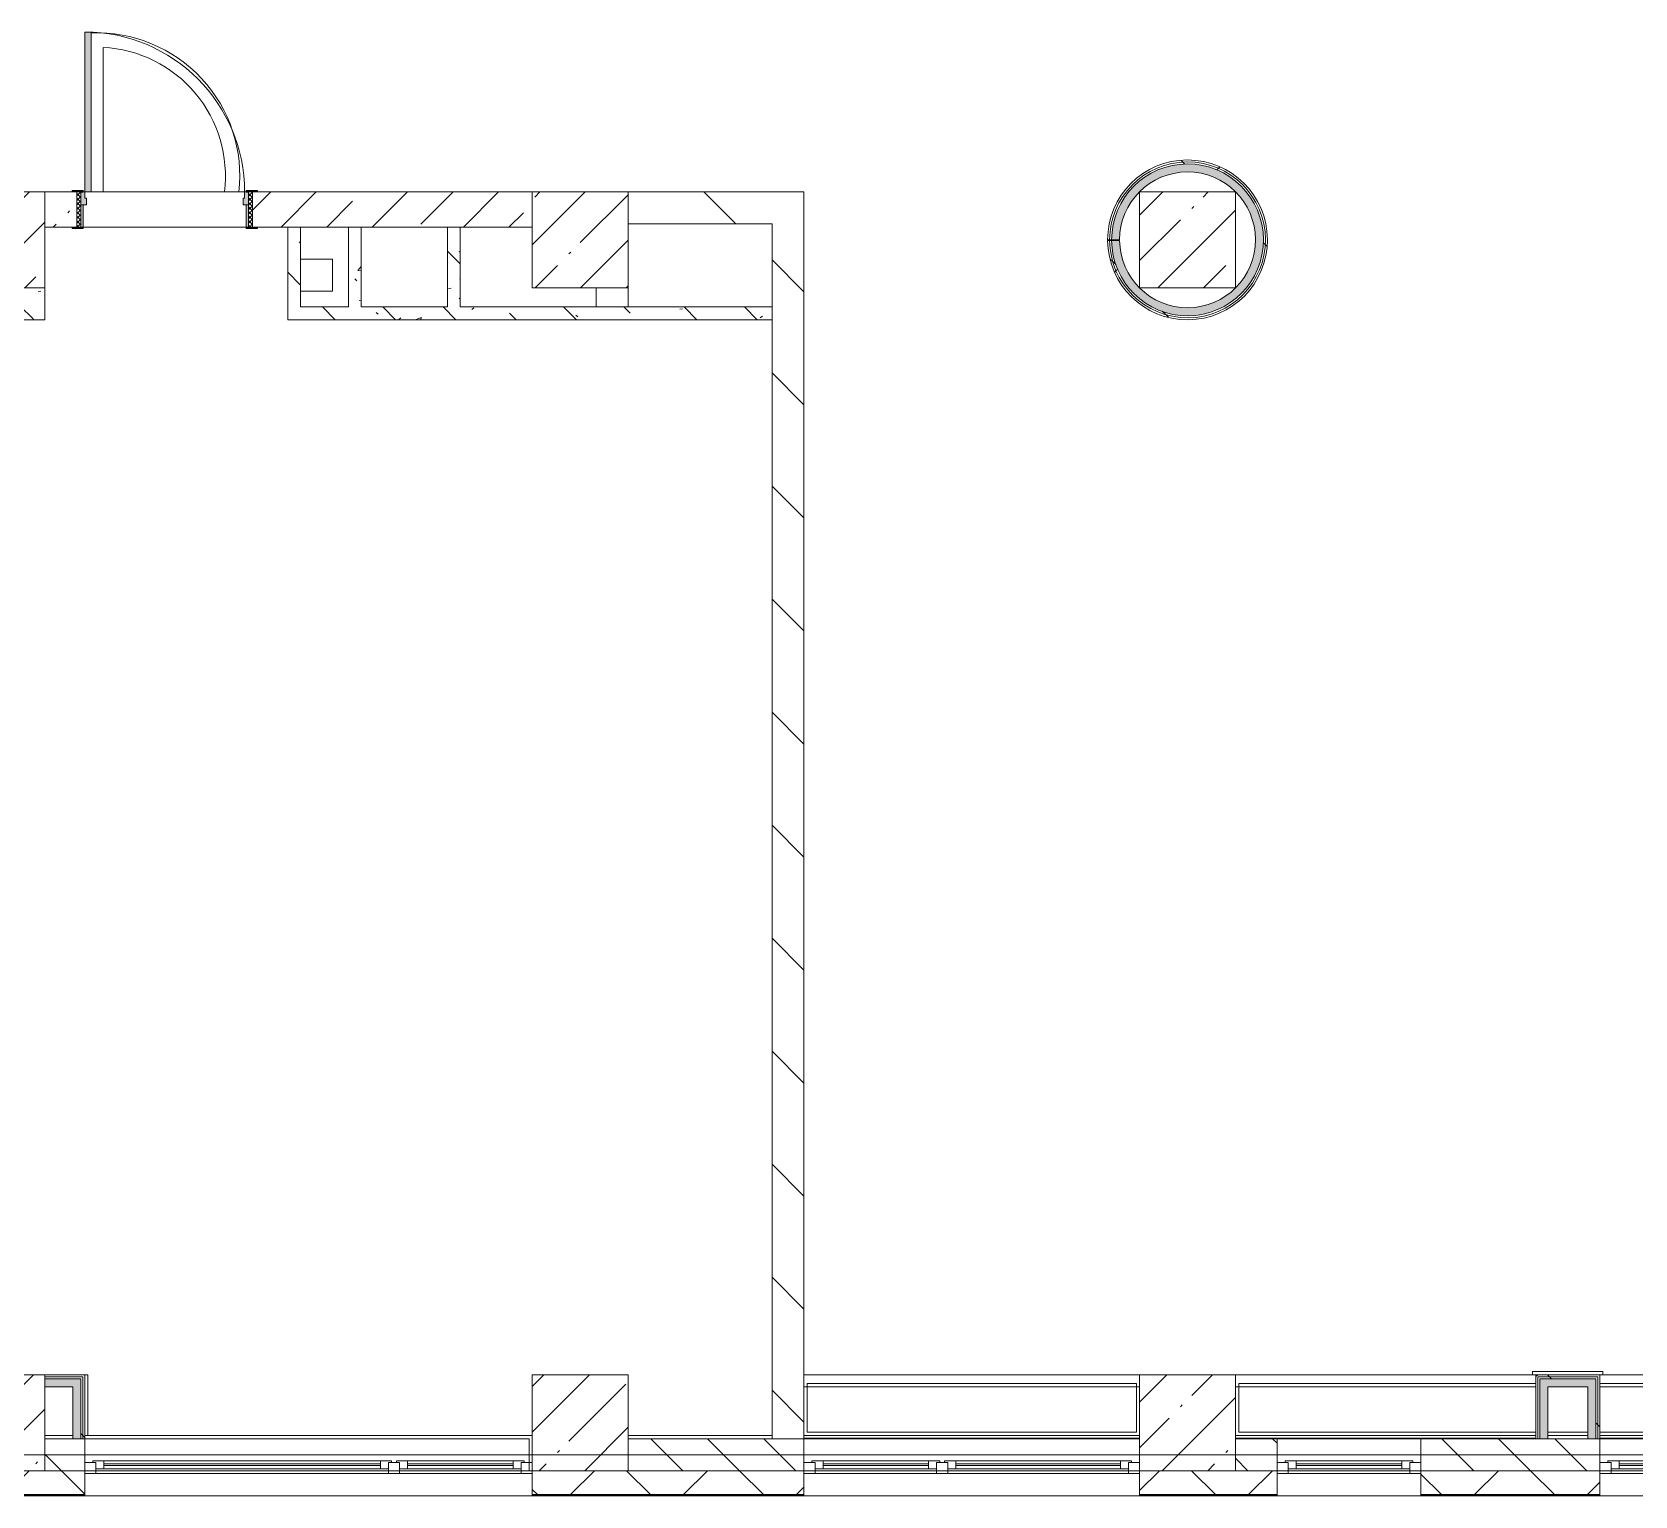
# Model space of a CAD drawing. Header units: millimetres. Extents: x 35098 to 231722, y -8553 to 29000.
# Drawn here: x 130792 to 140822, y -258 to 8900 of the extents above; entities that cross this region are included whole.
import ezdxf

# ---------------------------------------------------------------- set-up
doc = ezdxf.new("R2010")
doc.units = ezdxf.units.MM
for name, color, linetype, lineweight, true_color in [('A-DOOR-2', 7, 'Continuous', 5, 0xaaaaaa), ('A-DOOR-3', 7, 'Continuous', 5, 0xe2e2e2), ('A-DOOR-FRAM-1', 7, 'Continuous', 5, 0xe2e2e2), ('A-DOOR-FRAM-2', 7, 'Continuous', 5, 0xaaaaaa), ('A-FLOR-1', 7, 'Continuous', 5, 0xaaaaaa), ('I-WALL-1', 7, 'Continuous', 5, 0xe7e7e7), ('I-WALL-5', 7, 'Continuous', 5, 0x787878)]:
    doc.layers.add(name, color=color, linetype=linetype, lineweight=lineweight, true_color=true_color)
for name, color, linetype, lineweight in [('A-GLAZ-2', 7, 'Continuous', 5), ('A-WALL', 7, 'Continuous', 9), ('A-WALL-4', 7, 'Continuous', 5), ('I-WALL-3', 7, 'Continuous', 5), ('S-COLS-1', 7, 'Continuous', 5), ('Оси', 7, 'Continuous', 9)]:
    doc.layers.add(name, color=color, linetype=linetype, lineweight=lineweight)
pattern_1 = [(135, (104712.3, 0), (-353.553, -353.553), [])]
pattern_2 = [(135, (104712.32, 0), (-176.7767, -176.7767), [])]
pattern_3 = [(135, (104712.3, 0), (-377.171, -377.171), [533.4, -88.9, 17.78, -88.9]), (135, (104712.3, 376.94), (-377.171, -377.171), []), (50, (104712.3, 0), (637.6445, -55.787), [66.675, -733.425]), (355, (104712.3, 0), (-123.35, 668.699), [53.34, -586.74]), (100.451, (104765.45, -4.65), (514.299, 612.908), [56.665, -623.315]), (46.184, (104712.3, 177.8), (948.776, -147.15), [100.012, -1100.137]), (96.636, (104791.4, 165.5), (830.91, 865.997), [84.998, -934.973]), (351.184, (104712.3, 177.8), (830.918, 865.988), [80.01, -880.11]), (21, (104801.2, 133.35), (530.651, -357.928), [66.675, -733.425]), (326, (104801.2, 133.35), (216.308, 644.658), [53.34, -586.74]), (71.451, (104845.44, 103.5), (746.96, 286.724), [56.665, -623.315]), (37.5, (104712.32, 0), (10.8105, 295.9426), [16.764, -562.864, 16.764, -578.866, -588.962]), (37.5, (104712.32, 0), (10.8105, 295.9426), [-1175.258, 16.764, -572.198]), (7.5, (104712.3, 0), (233.869, 350.6318), [16.764, -322.834, 16.764, -549.529, -224.472]), (7.5, (104712.3, 0), (233.869, 350.6318), [-905.891, 16.764, -207.708]), (327.5, (104514.07, 0), (474.5678, -20.0513), [16.764, -205.486, 16.764, -676.656, -920.115]), (327.5, (104514.07, 0), (474.5678, -20.0513), [-915.67, 16.764, -903.351]), (317.5, (104425.17, 0), (518.452, 88.9934), [16.764, -272.161, 16.764, -443.738, -653.415]), (317.5, (104425.17, 0), (518.452, 88.9934), [-749.427, 16.764, -636.651])]
pattern_4 = [(45, (104712.3, 0), (-530.33, 530.33), []), (135, (104712.3, 0), (-530.33, -530.33), [])]

# ---------------------------------------------------------------- blocks, each defined once
blk = doc.blocks.new('BSC_Колонна _Прямоугольная - 600х600-23286269-2_7_2_птичка')
at = {"layer": 'S-COLS-1'}
h = blk.add_hatch(dxfattribs=at)
h.set_pattern_fill('FP_84', color=256, style=0, pattern_type=2)
h.set_pattern_definition([(45, (-29509.74, -7600), (-285.123, 285.123), []), (45, (-29224.6, -7600), (-285.123, 285.123), [504.031, -100.806, 16.764, -84.042])])
h.paths.add_polyline_path([(-300, -300), (300, -300), (300, 300), (-300, 300)])
for p, q in [((300, 300), (-300, 300)), ((-300, 300), (-300, -300)), ((300, -300), (300, 300)), ((-300, -300), (300, -300))]:
    blk.add_line(p, q, dxfattribs=at)
blk = doc.blocks.new('BSC_Колонна _Прямоугольная - 600х600-V62-2_7_2_птичка')
at = {"layer": 'S-COLS-1'}
h = blk.add_hatch(dxfattribs=at)
h.set_pattern_fill('FP_90', color=256, style=0, pattern_type=2)
h.set_pattern_definition([(45, (-25860, -200), (-285.123, 285.123), []), (45, (-25574.88, -200), (-285.123, 285.123), [504.031, -100.806, 16.764, -84.042])])
h.paths.add_polyline_path([(-105, -300), (300, -300), (300, 300), (-300, 300), (-300, -300)])
for p, q in [((300, 300), (-300, 300)), ((-300, 300), (-300, -300)), ((300, -300), (300, 300)), ((-300, -300), (300, -300))]:
    blk.add_line(p, q, dxfattribs=at)
blk = doc.blocks.new('BSC_Колонна _Прямоугольная - 600х600-V63-2_7_2_птичка')
at = {"layer": 'S-COLS-1'}
h = blk.add_hatch(dxfattribs=at)
h.set_pattern_fill('FP_91', color=256, style=0, pattern_type=2)
h.set_pattern_definition([(45, (-29509.74, -200), (-285.123, 285.123), []), (45, (-29224.6, -200), (-285.123, 285.123), [504.031, -100.806, 16.764, -84.042])])
h.paths.add_polyline_path([(-300, -300), (300, -300), (300, 300), (-300, 300)])
for p, q in [((300, 300), (-300, 300)), ((-300, 300), (-300, -300)), ((300, -300), (300, 300)), ((-300, -300), (300, -300))]:
    blk.add_line(p, q, dxfattribs=at)
blk = doc.blocks.new('BSC_Колонна _Прямоугольная - 600х600-V75-2_7_2_птичка')
at = {"layer": 'S-COLS-1'}
h = blk.add_hatch(dxfattribs=at)
h.set_pattern_fill('FP_107', color=256, style=0, pattern_type=2)
h.set_pattern_definition([(45, (-25860, -7600), (-285.123, 285.123), []), (45, (-25574.88, -7600), (-285.123, 285.123), [504.031, -100.806, 16.764, -84.042])])
h.paths.add_polyline_path([(-300, -300), (300, -300), (300, 300), (-300, 300), (-300, 150)])
for p, q in [((300, 300), (-300, 300)), ((-300, 300), (-300, -300)), ((300, -300), (300, 300)), ((-300, -300), (300, -300))]:
    blk.add_line(p, q, dxfattribs=at)
blk = doc.blocks.new('BSC_Колонна _Прямоугольная - 600х600-V92-2_7_2_птичка')
at = {"layer": 'S-COLS-1'}
h = blk.add_hatch(dxfattribs=at)
h.set_pattern_fill('FP_131', color=256, style=0, pattern_type=2)
h.set_pattern_definition([(45, (-33310, -7600), (-285.123, 285.123), []), (45, (-33024.88, -7600), (-285.123, 285.123), [504.031, -100.806, 16.764, -84.042])])
h.paths.add_polyline_path([(-135, -300), (300, -300), (300, 300), (-300, 300), (-300, -300)])
for p, q in [((300, 300), (-300, 300)), ((-300, 300), (-300, -300)), ((300, -300), (300, 300)), ((-300, -300), (300, -300))]:
    blk.add_line(p, q, dxfattribs=at)
blk = doc.blocks.new('BSC_Колонна _Прямоугольная - 600х600-V93-2_7_2_птичка')
at = {"layer": 'S-COLS-1'}
h = blk.add_hatch(dxfattribs=at)
h.set_pattern_fill('FP_132', color=256, style=0, pattern_type=2)
h.set_pattern_definition([(45, (-33310, -200), (-285.123, 285.123), []), (45, (-33024.88, -200), (-285.123, 285.123), [504.031, -100.806, 16.764, -84.042])])
h.paths.add_polyline_path([(-300, -300), (300, -300), (300, 300), (-300, 300)])
for p, q in [((300, 300), (-300, 300)), ((-300, 300), (-300, -300)), ((300, -300), (300, 300)), ((-300, -300), (300, -300))]:
    blk.add_line(p, q, dxfattribs=at)
blk = doc.blocks.new('120_Окно_СКБ_2Ст - 120_Окно_СКБ_2Ст 2100х2400 _мал створка справа_-22446225-2_7_2_птичка')
at = {"layer": 'A-GLAZ-2'}
for p, q in [((-1050, -127), (-1050, -57)), ((-1050, -57), (-980, -57)), ((1050, -57), (-1050, -57)), ((-980, -57), (-980, -127)), ((150, -87), (-980, -87)), ((-980, -87), (-980, -127)), ((-930, -137), (-930, -87)), ((100, -137), (100, -87)), ((150, -127), (150, -57)), ((150, -57), (220, -57)), ((150, -127), (150, -87)), ((220, -57), (220, -127)), ((980, -87), (220, -87)), ((220, -87), (220, -127)), ((270, -137), (270, -87)), ((930, -137), (930, -87)), ((980, -127), (980, -57)), ((980, -57), (1050, -57)), ((980, -127), (980, -87)), ((1050, -57), (1050, -127)), ((-980, -127), (-1050, -127)), ((-1050, -127), (-1000, -127)), ((-980, -127), (-1000, -127)), ((-1000, -127), (-1000, -137)), ((-1000, -137), (170, -137)), ((170, -137), (-1000, -137)), ((-930, -107), (100, -107)), ((100, -117), (-930, -117)), ((220, -127), (150, -127)), ((170, -127), (150, -127)), ((170, -127), (200, -127)), ((170, -137), (170, -127)), ((220, -127), (200, -127)), ((200, -127), (200, -137)), ((200, -137), (1000, -137)), ((1000, -137), (200, -137)), ((270, -107), (930, -107)), ((930, -117), (270, -117)), ((1050, -127), (980, -127)), ((1000, -127), (980, -127)), ((1000, -127), (1050, -127)), ((1000, -137), (1000, -127))]:
    blk.add_line(p, q, dxfattribs=at)
blk = doc.blocks.new('110_Дверь_СКБ_1Ст_Внутренняя1 - Д-4к_п__1100x2100h_Артистические EI30-V144-2_7_2_птичка')
at = {"layer": 'A-DOOR-2'}
h = blk.add_hatch(dxfattribs=at)
h.set_pattern_fill('FP_141', color=256, style=0, pattern_type=2)
h.set_pattern_definition([(135, (1751.41, 174.685), (-14.14214, -14.14214), []), (225, (1751.41, 174.685), (14.14214, -14.14214), [])])
h.paths.add_polyline_path([(562.5, -110), (562.5, 110), (537.5, 110), (537.5, -110)])
at = {"layer": 'A-DOOR-3'}
h = blk.add_hatch(color=256, dxfattribs=at)
h.paths.add_polyline_path([(537.5, 30), (537.5, 110), (512.5, 110), (512.5, 70), (502.5, 70), (502.5, 30)])
h.paths.add_polyline_path([(-477.5, 30), (-477.5, 70), (-487.5, 70), (-487.5, 110), (-512.5, 110), (-512.5, 30)])
at = {"layer": 'A-DOOR-FRAM-1'}
for points in [[(-447.5, 110), (-447.5, 1110), (-487.5, 1110), (-487.5, 110)], [(-497.5, 110), (-497.5, 118), (-567.5, 118), (-567.5, 110)], [(592.5, 110), (592.5, 118), (522.5, 118), (522.5, 110)], [(-497.5, -110), (-497.5, 30), (-512.5, 30), (-512.5, -110)], [(537.5, -110), (537.5, 30), (522.5, 30), (522.5, -110)], [(-497.5, -118), (-497.5, -110), (-567.5, -110), (-567.5, -118)], [(592.5, -118), (592.5, -110), (522.5, -110), (522.5, -118)]]:
    blk.add_hatch(color=256, dxfattribs=at).paths.add_polyline_path(points)
at = {"layer": 'A-DOOR-FRAM-2'}
h = blk.add_hatch(dxfattribs=at)
h.set_pattern_fill('FP_142', color=256, style=0, pattern_type=2)
h.set_pattern_definition([(45, (-371.384, 174.685), (-14.1421, 14.1421), []), (135, (-371.384, 174.685), (-14.1421, -14.1421), [])])
h.paths.add_polyline_path([(-512.5, -110), (-512.5, 110), (-537.5, 110), (-537.5, -110)])
at = {"layer": 'A-DOOR-2'}
for p, q in [((-487.5, 1110), (-487.5, 110)), ((-447.5, 1110), (-487.5, 1110)), ((-447.5, 110), (-447.5, 1110)), ((-487.5, 110), (-447.5, 110))]:
    blk.add_line(p, q, dxfattribs=at)
blk.add_arc((-487.5, 110), 1000, 360, 90, dxfattribs=at)
at = {"layer": 'A-DOOR-FRAM-2'}
for p, q in [((-497.5, 118), (-567.5, 118)), ((-567.5, 118), (-567.5, 110)), ((-567.5, 110), (-497.5, 110)), ((-512.5, 110), (-537.5, 110)), ((-537.5, 110), (-537.5, -110)), ((-487.5, 110), (-512.5, 110)), ((-512.5, 110), (-512.5, 30)), ((-512.5, -110), (-512.5, 110)), ((-497.5, 110), (-512.5, 110)), ((-512.5, 110), (-512.5, 109)), ((-512.5, 109), (-497.5, 109)), ((-497.5, 110), (-497.5, 118)), ((-497.5, 109), (-497.5, 110)), ((-487.5, 70), (-487.5, 110)), ((512.5, 110), (512.5, 70)), ((537.5, 110), (512.5, 110)), ((592.5, 118), (522.5, 118)), ((522.5, 118), (522.5, 110)), ((537.5, 110), (522.5, 110)), ((522.5, 110), (522.5, 109)), ((522.5, 110), (592.5, 110)), ((522.5, 109), (537.5, 109)), ((537.5, 30), (537.5, 110)), ((562.5, 110), (537.5, 110)), ((537.5, 110), (537.5, -110)), ((537.5, 109), (537.5, 110)), ((562.5, -110), (562.5, 110)), ((592.5, 110), (592.5, 118)), ((-512.5, 30), (-477.5, 30)), ((-497.5, 30), (-512.5, 30)), ((-512.5, 30), (-512.5, -110)), ((-497.5, -110), (-497.5, 30)), ((-477.5, 70), (-487.5, 70)), ((-477.5, 30), (-477.5, 70)), ((512.5, 70), (502.5, 70)), ((502.5, 70), (502.5, 30)), ((502.5, 30), (537.5, 30)), ((537.5, 30), (522.5, 30)), ((522.5, 30), (522.5, -110)), ((537.5, -110), (537.5, 30)), ((-497.5, -110), (-567.5, -110)), ((-567.5, -110), (-567.5, -118)), ((-567.5, -118), (-497.5, -118)), ((-537.5, -110), (-512.5, -110)), ((-512.5, -110), (-497.5, -110)), ((-497.5, -118), (-497.5, -110)), ((522.5, -110), (537.5, -110)), ((592.5, -110), (522.5, -110)), ((522.5, -110), (522.5, -118)), ((522.5, -118), (592.5, -118)), ((537.5, -110), (562.5, -110)), ((592.5, -118), (592.5, -110))]:
    blk.add_line(p, q, dxfattribs=at)
blk = doc.blocks.new('120_Окно_СКБ_2Ст - 120_Окно_СКБ_2Ст 2800х2500 4-24273432-2_7_2_птичка')
at = {"layer": 'A-GLAZ-2'}
for p, q in [((-1400, -127), (-1400, -57)), ((-1400, -57), (-1330, -57)), ((1400, -57), (-1400, -57)), ((-1330, -57), (-1330, -127)), ((-570, -87), (-1330, -87)), ((-1330, -87), (-1330, -127)), ((-1280, -137), (-1280, -87)), ((-620, -137), (-620, -87)), ((-570, -127), (-570, -57)), ((-570, -57), (-500, -57)), ((-570, -127), (-570, -87)), ((-500, -57), (-500, -127)), ((1330, -87), (-500, -87)), ((-500, -87), (-500, -127)), ((-450, -137), (-450, -87)), ((1280, -137), (1280, -87)), ((1330, -127), (1330, -57)), ((1330, -57), (1400, -57)), ((1330, -127), (1330, -87)), ((1400, -57), (1400, -127)), ((-1330, -127), (-1400, -127)), ((-1400, -127), (-1350, -127)), ((-1330, -127), (-1350, -127)), ((-1350, -127), (-1350, -137)), ((-1350, -137), (-550, -137)), ((-550, -137), (-1350, -137)), ((-1280, -107), (-620, -107)), ((-620, -117), (-1280, -117)), ((-500, -127), (-570, -127)), ((-550, -127), (-570, -127)), ((-550, -127), (-520, -127)), ((-550, -137), (-550, -127)), ((-500, -127), (-520, -127)), ((-520, -127), (-520, -137)), ((-520, -137), (1350, -137)), ((1350, -137), (-520, -137)), ((-450, -107), (1280, -107)), ((1280, -117), (-450, -117)), ((1400, -127), (1330, -127)), ((1350, -127), (1330, -127)), ((1350, -127), (1400, -127)), ((1350, -137), (1350, -127))]:
    blk.add_line(p, q, dxfattribs=at)
blk = doc.blocks.new('120_Окно_СКБ_1Ст - 120_Окно_СКБ_1Ст 900х2500_h_-V168-2_7_2_птичка')
at = {"layer": 'A-GLAZ-2'}
for p, q in [((-450, -127), (-450, -57)), ((-450, -57), (-380, -57)), ((450, -57), (-450, -57)), ((-380, -57), (-380, -127)), ((380, -87), (-380, -87)), ((-380, -87), (-380, -127)), ((-330, -137), (-330, -87)), ((330, -137), (330, -87)), ((380, -127), (380, -57)), ((380, -57), (450, -57)), ((380, -127), (380, -87)), ((450, -57), (450, -127)), ((-380, -127), (-450, -127)), ((-450, -127), (-400, -127)), ((-380, -127), (-400, -127)), ((-400, -127), (-400, -137)), ((-400, -137), (400, -137)), ((400, -137), (-400, -137)), ((-330, -107), (330, -107)), ((330, -117), (-330, -117)), ((450, -127), (380, -127)), ((400, -127), (380, -127)), ((400, -127), (450, -127)), ((400, -137), (400, -127))]:
    blk.add_line(p, q, dxfattribs=at)
blk = doc.blocks.new('Зашивка приборов отопления23 - Зашивка приборов отопления-33321838-2_7_2_птичка')
at = {"layer": 'A-WALL-4'}
for p, q in [((36640, 23400), (34540, 23400)), ((34540, 23079), (36640, 23079)), ((36640, 23079), (34540, 23079)), ((34540, 23004), (36640, 23004))]:
    blk.add_line(p, q, dxfattribs=at)
blk = doc.blocks.new('Зашивка приборов отопления24 - Зашивка приборов отопления-33321996-2_7_2_птичка')
at = {"layer": 'A-WALL-4'}
for p, q in [((36640, 23400), (34760, 23400)), ((34760, 23079), (36640, 23079)), ((36640, 23079), (34760, 23079)), ((34760, 23004), (36640, 23004))]:
    blk.add_line(p, q, dxfattribs=at)
blk = doc.blocks.new('Зашивка приборов отопления25 - Зашивка приборов отопления-33322064-2_7_2_птичка')
at = {"layer": 'A-WALL-4'}
for p, q in [((36640, 23400), (34540, 23400)), ((34540, 23104), (34540, 23079)), ((34540, 23079), (36640, 23079)), ((36640, 23079), (34540, 23079)), ((34540, 23079), (34540, 23004)), ((34540, 23004), (36640, 23004))]:
    blk.add_line(p, q, dxfattribs=at)

msp = doc.modelspace()

# ---------------------------------------------------------------- hatches: boundary and pattern name
at = {"layer": 'A-WALL-4'}
h = msp.add_hatch(dxfattribs=at)
h.set_pattern_fill('FP_113', color=256, style=0, pattern_type=2)
h.set_pattern_definition(pattern_2)
h.paths.add_polyline_path([(131122.1, -100), (131122.1, 100), (130872.3, 100), (130872.3, -100), (130930.9, -100)])
h = msp.add_hatch(dxfattribs=at)
h.set_pattern_fill('FP_113', color=256, style=0, pattern_type=2)
h.set_pattern_definition(pattern_2)
h.paths.add_polyline_path([(135622.3, -100), (135622.3, 100), (134522.1, 100), (134522.1, -100), (135568.5, -100)])
h = msp.add_hatch(dxfattribs=at)
h.set_pattern_fill('FP_113', color=256, style=0, pattern_type=2)
h.set_pattern_definition(pattern_2)
h.paths.add_polyline_path([(139742.4, -100), (140602.3, -100), (140602.3, 100), (139482.3, 100), (139482.3, -100)])
h.paths.add_polyline_path([(138322.3, -100), (138582.3, -100), (138582.3, 100), (138322.3, 100)])
h = msp.add_hatch(dxfattribs=at)
h.set_pattern_fill('FP_103', color=256, style=0, pattern_type=2)
h.set_pattern_definition([(45, (104712.3, 0), (-353.5534, 353.5534), []), (135, (104712.3, 0), (-353.5534, -353.5534), [])])
h.paths.add_polyline_path([(137722.3, -250), (138582.3, -250), (138582.3, -100), (137722.3, -100)])
h.paths.add_polyline_path([(143472.3, -250), (143472.3, -100), (142702.3, -100), (142702.3, -250), (143452.5, -250)])
h.paths.add_polyline_path([(135622.3, -250), (135622.3, -100), (133922.1, -100), (133922.1, -250), (135568.5, -250)])
h.paths.add_polyline_path([(139482.3, -250), (140602.3, -250), (140602.3, -100), (139482.3, -100)])
h.paths.add_polyline_path([(131122.1, -250), (131122.1, -100), (129522.3, -100), (129522.3, -250), (130930.9, -250)])
h.paths.add_polyline_path([(123047, -250), (123522.3, -250), (123522.3, -100), (122872.3, -100), (122872.3, -250)])
h.paths.add_polyline_path([(126322.3, -250), (127422.3, -250), (127422.3, -100), (126322.3, -100)])
h.paths.add_polyline_path([(121655.7, -250), (121972.3, -250), (121972.3, -100), (120822.3, -100), (120822.3, -250), (121192, -250)])
h.paths.add_polyline_path([(117722.3, -250), (117722.3, -100), (116372.3, -100), (116372.3, -250), (117481.9, -250)])
h.paths.add_polyline_path([(112844.3, -250), (113272.3, -250), (113272.3, -100), (109342.3, -100), (109342.3, -250), (111916.8, -250)])
h.paths.add_polyline_path([(108442.3, -250), (108442.3, -100), (104452.3, -100), (104452.3, -250), (108206.7, -250)])
at = {"layer": 'I-WALL-1'}
for points in [[(138044.5, 7125.5), (138120.2, 7135.2), (138224.5, 7171.9), (138262.2, 7190), (138324.7, 7233.7), (138379.5, 7286.9), (138425.1, 7348.2), (138460.2, 7415.9), (138484, 7488.5), (138495.9, 7563.9), (138495.6, 7640.2), (138483.1, 7715.5), (138458.6, 7787.8), (138422.9, 7855.3), (138351.1, 7940.7), (138321.6, 7968.9), (138258.6, 8012), (138189.6, 8044.6), (138116.2, 8065.6), (138040.4, 8074.7), (137964.1, 8071.4), (137887.3, 8055.2), (137818, 8028.8), (137752, 7990.6), (137692.9, 7942.2), (137642.3, 7885), (137601.6, 7820.5), (137571.7, 7750.2), (137553.5, 7676.1), (137547.3, 7600), (137597.3, 7600), (137603.4, 7671.7), (137625.6, 7750.3), (137651.1, 7807), (137691.4, 7866.7), (137741.2, 7918.7), (137799, 7961.6), (137887.3, 8001.5), (137932, 8015.3), (138003.4, 8024.6), (138075.3, 8021.7), (138145.7, 8006.7), (138212.6, 7980), (138274, 7942.5), (138328.2, 7895.1), (138373.6, 7839.2), (138418.3, 7750.3), (138433.2, 7708.7), (138445.6, 7637.8), (138445.9, 7565.8), (138434.1, 7494.8), (138410.4, 7426.8), (138375.6, 7363.8), (138322.2, 7300), (138276.9, 7259.7), (138215.8, 7221.6), (138149.2, 7194.4), (138078.9, 7178.8), (138007, 7175.3), (137935.6, 7183.9), (137866.6, 7204.6), (137802.1, 7236.5), (137722.3, 7301.1), (137693.7, 7330.5), (137652.9, 7389.8), (137622.8, 7455.2), (137604, 7524.7), (137597.3, 7596.4), (137547.3, 7595.9), (137554.1, 7519.9), (137573, 7445.9), (137603.5, 7375.9), (137644.8, 7311.7), (137695.8, 7255), (137755.3, 7207.1), (137821.7, 7169.4), (137893.3, 7142.9), (137968.2, 7128.1)], [(131047.3, 425), (131047.3, 475), (130872.3, 475), (130872.3, 425)], [(131047.3, 100), (131097.3, 100), (131097.3, 475), (131047.3, 475), (131047.3, 230.5)], [(140227.3, 100), (140277.3, 100), (140277.3, 475), (140227.3, 475), (140227.3, 230.5)], [(140527.3, 425), (140577.3, 425), (140577.3, 475), (140277.3, 475), (140277.3, 425)], [(140577.3, 100), (140577.3, 425), (140527.3, 425), (140527.3, 100)]]:
    msp.add_hatch(color=256, dxfattribs=at).paths.add_polyline_path(points)
at = {"layer": 'I-WALL-3'}
h = msp.add_hatch(dxfattribs=at)
h.set_pattern_fill('FP_215', color=256, style=0, pattern_type=2)
h.set_pattern_definition(pattern_4)
h.paths.add_polyline_path([(138025.5, 7100), (138103.6, 7106.7), (138179.7, 7125.4), (138277.8, 7171.9), (138318.5, 7197.1), (138377.8, 7248.3), (138428.3, 7308.2), (138468.9, 7375.2), (138498.6, 7447.7), (138516.5, 7524), (138522.3, 7602.1), (138515.8, 7680.2), (138497.2, 7756.3), (138467, 7828.6), (138425.8, 7895.3), (138351.1, 7974.7), (138315, 8005.4), (138248.1, 8046.1), (138175.6, 8075.9), (138099.4, 8094), (138021.2, 8100), (137943.1, 8093.7), (137867, 8075.3), (137794.7, 8045.2), (137727.9, 8004.1), (137668.4, 7953.2), (137617.6, 7893.5), (137576.7, 7826.7), (137545.8, 7750.3), (137528.5, 7678.1), (137522.3, 7600), (137534.8, 7600), (137541.1, 7678.1), (137559.8, 7754.2), (137590.5, 7826.3), (137632.3, 7892.5), (137684.2, 7951.2), (137744.9, 8000.8), (137812.7, 8040.1), (137887.3, 8068.3), (137962.6, 8083.8), (138040.9, 8087.1), (138118.7, 8077.9), (138194, 8056.3), (138264.9, 8022.9), (138351.1, 7957.9), (138386.1, 7924.5), (138433.4, 7862), (138470.1, 7792.8), (138495.2, 7718.5), (138508.1, 7641.3), (138508.4, 7562.9), (138496.2, 7485.5), (138471.7, 7411.1), (138435.7, 7341.5), (138388.9, 7278.7), (138332.7, 7224.1), (138253.3, 7171.9), (138197.9, 7145.2), (138122.8, 7123), (138045.1, 7113), (137966.7, 7115.7), (137887.3, 7131.8), (137792.2, 7171.9), (137748.3, 7196.8), (137687.3, 7245.9), (137634.9, 7304.1), (137592.5, 7370), (137561.2, 7441.9), (137541.8, 7517.8), (137534.8, 7595.8), (137522.3, 7595.7), (137529.1, 7517.7), (137548.1, 7441.6), (137578.6, 7369.5), (137620.1, 7303), (137671.4, 7243.8), (137731.4, 7193.4), (137798.5, 7152.9), (137887.3, 7119.6), (137947.4, 7105.6)])
h = msp.add_hatch(dxfattribs=at)
h.set_pattern_fill('FP_215', color=256, style=0, pattern_type=2)
h.set_pattern_definition(pattern_4)
h.paths.add_polyline_path([(138045.1, 7113), (138122.8, 7123), (138197.9, 7145.2), (138268.5, 7179.2), (138351.1, 7241.9), (138388.9, 7278.7), (138435.7, 7341.5), (138471.7, 7411.1), (138496.2, 7485.5), (138508.4, 7562.9), (138508.1, 7641.3), (138484.4, 7750.3), (138470.1, 7792.8), (138433.4, 7862), (138386.1, 7924.5), (138329.5, 7978.6), (138264.9, 8022.9), (138194, 8056.3), (138118.7, 8077.9), (138040.9, 8087.1), (137962.6, 8083.8), (137885.9, 8068), (137812.7, 8040.1), (137744.9, 8000.8), (137684.2, 7951.2), (137632.3, 7892.5), (137590.5, 7826.3), (137558.9, 7750.3), (137541.1, 7678.1), (137534.8, 7600), (137547.3, 7600), (137553.5, 7676.1), (137571.7, 7750.3), (137601.6, 7820.5), (137642.3, 7885), (137692.9, 7942.2), (137752, 7990.6), (137818, 8028.8), (137889.4, 8056), (137964.1, 8071.4), (138040.4, 8074.7), (138116.2, 8065.6), (138189.6, 8044.6), (138258.6, 8012), (138321.6, 7968.9), (138376.8, 7916.2), (138422.9, 7855.3), (138458.6, 7787.8), (138483.1, 7715.5), (138495.6, 7640.2), (138495.9, 7563.9), (138484, 7488.5), (138460.2, 7415.9), (138425.1, 7348.2), (138379.5, 7286.9), (138324.7, 7233.7), (138262.2, 7190), (138193.4, 7156.9), (138120.2, 7135.2), (138044.5, 7125.5), (137968.2, 7128.1), (137887.3, 7145.1), (137817.4, 7171.9), (137755.3, 7207.1), (137695.8, 7255), (137644.8, 7311.7), (137603.5, 7375.9), (137573, 7445.9), (137554.1, 7519.9), (137547.3, 7595.9), (137534.8, 7595.8), (137541.8, 7517.8), (137561.2, 7441.9), (137592.5, 7370), (137634.9, 7304.1), (137687.3, 7245.9), (137748.3, 7196.8), (137816.4, 7158.1), (137889.9, 7130.8), (137966.7, 7115.7)])
h = msp.add_hatch(dxfattribs=at)
h.set_pattern_fill('FP_111', color=256, style=0, pattern_type=2)
h.set_pattern_definition([(45, (104712.3, 0), (-285.123, 285.123), []), (45, (104997.44, 0), (-285.123, 285.123), [504.031, -100.806, 16.764, -84.042])])
h.paths.add_polyline_path([(132772.3, 7680), (133922.1, 7680), (133922.1, 7900), (132172.3, 7900), (132172.3, 7680), (132472.3, 7680)])
h.paths.add_polyline_path([(131042.3, 7680), (131072.3, 7680), (131072.3, 7900), (130872.3, 7900), (130872.3, 7680)])
h = msp.add_hatch(dxfattribs=at)
h.set_pattern_fill('FP_114', color=256, style=0, pattern_type=2)
h.set_pattern_definition(pattern_1)
h.paths.add_polyline_path([(135422.3, 7700), (135622.3, 7700), (135622.3, 7900), (134522.1, 7900), (134522.1, 7700), (135104.8, 7700)])
h = msp.add_hatch(dxfattribs=at)
h.set_pattern_fill('FP_114', color=256, style=0, pattern_type=2)
h.set_pattern_definition(pattern_1)
h.paths.add_polyline_path([(135622.3, 100), (135622.3, 7700), (135422.3, 7700), (135422.3, 100), (135568.5, 100)])
h = msp.add_hatch(dxfattribs=at)
h.set_pattern_fill('FP_215', color=256, style=0, pattern_type=2)
h.set_pattern_definition(pattern_4)
h.paths.add_polyline_path([(131097.3, 100), (131109.8, 100), (131109.8, 487.5), (131097.3, 487.5), (131097.3, 230.5)])
h = msp.add_hatch(dxfattribs=at)
h.set_pattern_fill('FP_215', color=256, style=0, pattern_type=2)
h.set_pattern_definition(pattern_4)
h.paths.add_polyline_path([(131109.8, 100), (131122.3, 100), (131122.3, 500), (131109.8, 500), (131109.8, 230.5)])
h = msp.add_hatch(dxfattribs=at)
h.set_pattern_fill('FP_215', color=256, style=0, pattern_type=2)
h.set_pattern_definition(pattern_4)
h.paths.add_polyline_path([(140214.8, 100), (140214.8, 500), (140202.3, 500), (140206.1, 100)])
h = msp.add_hatch(dxfattribs=at)
h.set_pattern_fill('FP_215', color=256, style=0, pattern_type=2)
h.set_pattern_definition(pattern_4)
h.paths.add_polyline_path([(140214.8, 487.5), (140602.3, 487.5), (140602.3, 500), (140214.8, 500)])
h = msp.add_hatch(dxfattribs=at)
h.set_pattern_fill('FP_215', color=256, style=0, pattern_type=2)
h.set_pattern_definition(pattern_4)
h.paths.add_polyline_path([(140577.3, 475), (140589.8, 475), (140589.8, 487.5), (140227.3, 487.5), (140227.3, 475), (140277.3, 475)])
h = msp.add_hatch(dxfattribs=at)
h.set_pattern_fill('FP_215', color=256, style=0, pattern_type=2)
h.set_pattern_definition(pattern_4)
h.paths.add_polyline_path([(140577.3, 100), (140589.8, 100), (140589.8, 475), (140577.3, 475), (140577.3, 230.5)])
h = msp.add_hatch(dxfattribs=at)
h.set_pattern_fill('FP_215', color=256, style=0, pattern_type=2)
h.set_pattern_definition(pattern_4)
h.paths.add_polyline_path([(140602.3, 100), (140602.3, 487.5), (140589.8, 487.5), (140589.8, 100)])
at = {"layer": 'I-WALL-5'}
h = msp.add_hatch(dxfattribs=at)
h.set_pattern_fill('FP_124', color=256, style=0, pattern_type=2)
h.set_pattern_definition(pattern_3)
h.paths.add_polyline_path([(132472.3, 7100), (132472.3, 7680), (132392.3, 7680), (132392.3, 7100)])
h = msp.add_hatch(dxfattribs=at)
h.set_pattern_fill('FP_124', color=256, style=0, pattern_type=2)
h.set_pattern_definition(pattern_3)
h.paths.add_polyline_path([(132852.3, 7180), (132852.3, 7680), (132772.3, 7680), (132772.3, 7180)])
h = msp.add_hatch(dxfattribs=at)
h.set_pattern_fill('FP_124', color=256, style=0, pattern_type=2)
h.set_pattern_definition(pattern_3)
h.paths.add_polyline_path([(133472.1, 7180), (133472.1, 7680), (133392.1, 7680), (133392.1, 7180)])
h = msp.add_hatch(dxfattribs=at)
h.set_pattern_fill('FP_124', color=256, style=0, pattern_type=2)
h.set_pattern_definition(pattern_3)
h.paths.add_polyline_path([(130872.3, 7100), (130872.3, 7300), (130792.3, 7300), (130792.3, 7100)])
h = msp.add_hatch(dxfattribs=at)
h.set_pattern_fill('FP_124', color=256, style=0, pattern_type=2)
h.set_pattern_definition(pattern_3)
h.paths.add_polyline_path([(130792.3, 7100), (130792.3, 7180), (129742.3, 7180), (129742.3, 7100), (130467.2, 7100)])
h = msp.add_hatch(dxfattribs=at)
h.set_pattern_fill('FP_124', color=256, style=0, pattern_type=2)
h.set_pattern_definition(pattern_3)
h.paths.add_polyline_path([(135422.3, 7100), (135422.3, 7180), (132472.3, 7180), (132472.3, 7100), (135104.8, 7100)])

# ---------------------------------------------------------------- linework, layer by layer
at = {"layer": 'A-FLOR-1'}
for p, q in [((131237.3, 7900), (131237.3, 8804)), ((132122.3, 7900), (131162.3, 7900)), ((132472.3, 7480), (132672.1, 7480)), ((132672.1, 7480), (132672.1, 7280)), ((132672.1, 7280), (132472.3, 7280)), ((140181.3, 500), (140181.3, 520)), ((140181.3, 520), (140621.3, 520)), ((140621.3, 520), (140621.3, 500)), ((131122.3, 500), (131142.3, 500)), ((131142.3, 500), (131142.3, 120)), ((135642.3, 445), (135642.3, 140)), ((137702.3, 445), (135642.3, 445)), ((137702.3, 140), (137702.3, 445)), ((140202.3, 445), (138342.3, 445)), ((138342.3, 445), (138342.3, 140)), ((142962.3, 445), (140602.3, 445)), ((135642.3, 140), (137702.3, 140)), ((138342.3, 140), (140202.3, 140)), ((140277.3, 140), (140527.3, 140)), ((140602.3, 140), (142682.3, 140))]:
    msp.add_line(p, q, dxfattribs=at)
for radius, start, end in [(895, 353.58484, 92.24174), (805, 352.86408, 87.15183)]:
    msp.add_arc((131197.3, 8000), radius, start, end, dxfattribs=at)
at = {"layer": 'A-WALL'}
for p, q in [((132472.3, 7680), (132392.3, 7680)), ((132852.3, 7680), (132772.3, 7680)), ((134322.1, 7180), (134522.1, 7180)), ((131109.8, 487.5), (130872.3, 487.5)), ((131097.3, 475), (130872.3, 475)), ((131097.3, 100), (131097.3, 475)), ((131109.8, 100), (131109.8, 487.5)), ((140214.8, 487.5), (140214.8, 100)), ((140589.8, 487.5), (140214.8, 487.5)), ((140227.3, 475), (140227.3, 100)), ((140577.3, 475), (140227.3, 475)), ((140577.3, 100), (140577.3, 475)), ((140589.8, 100), (140589.8, 487.5)), ((135422.3, 100), (135622.3, 100)), ((130872.3, -100), (131122.1, -100)), ((134522.1, -100), (135622.3, -100)), ((138322.3, -100), (138582.3, -100)), ((139482.3, -100), (140602.3, -100)), ((129522.3, -250), (131122.1, -250)), ((129522.3, -253), (131122.1, -253)), ((133922.1, -250), (135622.3, -250)), ((133922.1, -253), (135622.3, -253)), ((137722.3, -250), (138582.3, -250)), ((137722.3, -253), (138582.3, -253)), ((139482.3, -250), (140602.3, -250)), ((139482.3, -253), (140602.3, -253))]:
    msp.add_line(p, q, dxfattribs=at)
for radius in [487.5, 475]:
    msp.add_arc((138022.3, 7600), radius, 180.49142, 180, dxfattribs=at)
at = {"layer": 'A-WALL-4'}
for p, q in [((131047.3, 100), (130872.3, 100)), ((131122.1, -258), (131122.1, 100)), ((131122.3, 100), (133902.1, 100)), ((133902.1, -100), (133902.1, 100)), ((135422.3, 100), (134522.1, 100)), ((135622.3, -258), (135622.3, 100)), ((135622.3, 100), (137722.3, 100)), ((138322.3, 100), (142682.3, 100)), ((138582.3, -258), (138582.3, 100)), ((139482.3, 100), (139482.3, -258)), ((140602.3, -258), (140602.3, 100)), ((133922.1, -100), (133922.1, -258)), ((137722.3, -100), (137722.3, -258)), ((138582.3, -100), (142702.3, -100)), ((143472.3, -258), (126322.3, -258))]:
    msp.add_line(p, q, dxfattribs=at)
at = {"layer": 'I-WALL-3'}
for p, q in [((131042.3, 7900), (130872.3, 7900)), ((133922.1, 7900), (132202.3, 7900)), ((135622.3, 7900), (134522.1, 7900)), ((135622.3, 100), (135622.3, 7900)), ((130872.3, 7680), (131042.3, 7680)), ((132132.3, 7680), (131112.3, 7680)), ((132202.3, 7680), (132392.3, 7680)), ((132392.3, 7680), (132392.3, 7100)), ((132472.3, 7680), (132772.3, 7680)), ((132472.3, 7180), (132472.3, 7680)), ((132772.3, 7680), (132772.3, 7180)), ((132852.3, 7680), (133922.1, 7680)), ((132852.3, 7180), (132852.3, 7680)), ((133392.1, 7680), (133392.1, 7180)), ((133472.1, 7180), (133472.1, 7680)), ((134522.1, 7700), (135422.3, 7700)), ((135422.3, 7700), (135422.3, 100)), ((137522.3, 7600), (137597.3, 7600)), ((137597.3, 7596.4), (137522.3, 7595.7)), ((130872.3, 7100), (130872.3, 7300)), ((134322.1, 7300), (134322.1, 7180)), ((134522.1, 7180), (134522.1, 7300)), ((132772.3, 7180), (132472.3, 7180)), ((133392.1, 7180), (132852.3, 7180)), ((134322.1, 7180), (133472.1, 7180)), ((135422.3, 7180), (134522.1, 7180)), ((129742.3, 7100), (130872.3, 7100)), ((132392.3, 7100), (135422.3, 7100)), ((131122.3, 500), (130872.3, 500)), ((130872.3, 425), (131047.3, 425)), ((131047.3, 425), (131047.3, 100)), ((131122.3, 100), (131122.3, 500)), ((140202.3, 500), (140202.3, 100)), ((140602.3, 500), (140202.3, 500)), ((140277.3, 100), (140277.3, 425)), ((140277.3, 425), (140527.3, 425)), ((140527.3, 425), (140527.3, 100)), ((140602.3, 100), (140602.3, 500)), ((130872.3, 120), (131047.3, 120)), ((131121.7, 120), (133922.1, 120)), ((134522.1, 120), (135422.3, 120)), ((135622.3, 120), (137722.3, 120)), ((138322.3, 120), (140203, 120)), ((140277.3, 120), (140527.3, 120)), ((140601.5, 120), (142682.3, 120)), ((131047.3, 100), (131122.3, 100)), ((133922.1, -100), (131122.1, -100)), ((137722.3, -100), (135622.3, -100))]:
    msp.add_line(p, q, dxfattribs=at)
for radius in [500, 425]:
    msp.add_arc((138022.3, 7600), radius, 180.49142, 180, dxfattribs=at)
at = {"layer": 'Оси'}
msp.add_line((130702.3, 0), (143202.3, 0), dxfattribs=at)

# ---------------------------------------------------------------- block references
at = {"layer": 'A-DOOR-2'}
msp.add_blockref('110_Дверь_СКБ_1Ст_Внутренняя1 - Д-4к_п__1100x2100h_Артистические EI30-V144-2_7_2_птичка', (131609.8, 7790), dxfattribs=at)
at = {"layer": 'A-GLAZ-2', "rotation": 180}
for name, p in [('120_Окно_СКБ_2Ст - 120_Окно_СКБ_2Ст 2800х2500 4-24273432-2_7_2_птичка', (132522.1, -175)), ('120_Окно_СКБ_2Ст - 120_Окно_СКБ_2Ст 2100х2400 _мал створка справа_-22446225-2_7_2_птичка', (136672.3, -175)), ('120_Окно_СКБ_1Ст - 120_Окно_СКБ_1Ст 900х2500_h_-V168-2_7_2_птичка', (139032.3, -175)), ('120_Окно_СКБ_2Ст - 120_Окно_СКБ_2Ст 2100х2400 _мал створка справа_-22446225-2_7_2_птичка', (141652.3, -175))]:
    msp.add_blockref(name, p, dxfattribs=at)
at = {"layer": 'A-WALL-4', "rotation": 180}
for name, p in [('Зашивка приборов отопления23 - Зашивка приборов отопления-33321838-2_7_2_птичка', (172262.3, 23504)), ('Зашивка приборов отопления24 - Зашивка приборов отопления-33321996-2_7_2_птичка', (174962.3, 23504)), ('Зашивка приборов отопления25 - Зашивка приборов отопления-33322064-2_7_2_птичка', (177242.3, 23504))]:
    msp.add_blockref(name, p, dxfattribs=at)
at = {"layer": 'S-COLS-1'}
for name, p in [('BSC_Колонна _Прямоугольная - 600х600-V75-2_7_2_птичка', (130572.3, 7600)), ('BSC_Колонна _Прямоугольная - 600х600-23286269-2_7_2_птичка', (134222.1, 7600)), ('BSC_Колонна _Прямоугольная - 600х600-V92-2_7_2_птичка', (138022.3, 7600)), ('BSC_Колонна _Прямоугольная - 600х600-V62-2_7_2_птичка', (130572.3, 200)), ('BSC_Колонна _Прямоугольная - 600х600-V63-2_7_2_птичка', (134222.1, 200)), ('BSC_Колонна _Прямоугольная - 600х600-V93-2_7_2_птичка', (138022.3, 200))]:
    msp.add_blockref(name, p, dxfattribs=at)

doc.saveas('drawing.dxf')
